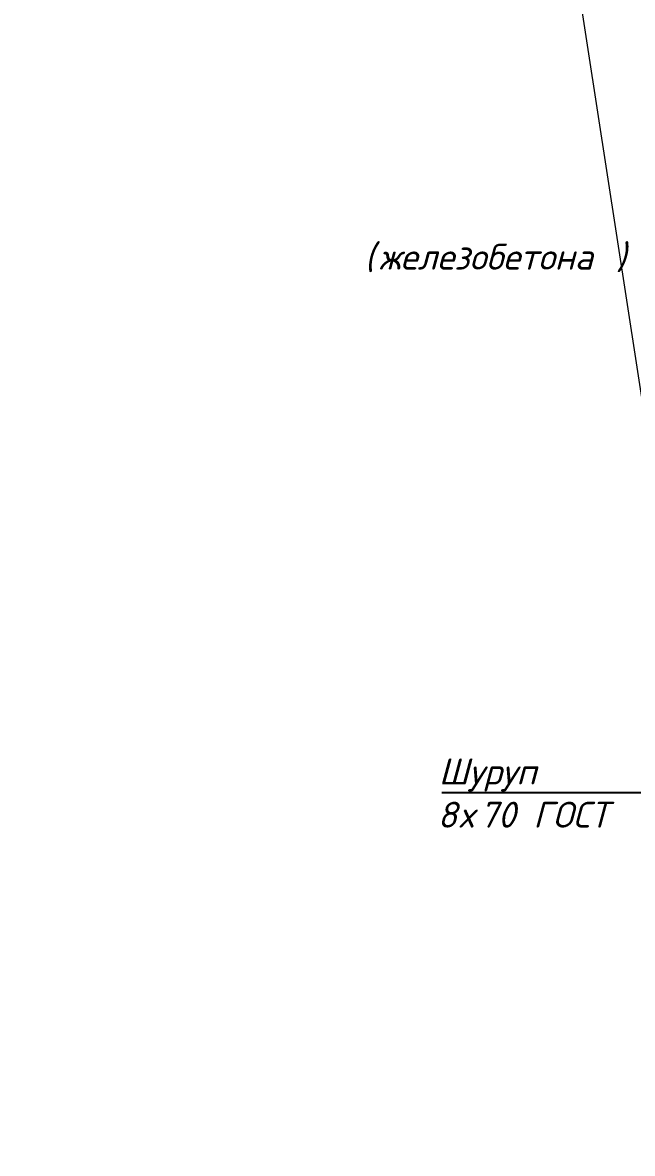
# Model space of a CAD drawing. Header units: millimetres. Extents: x -3689 to 3021565, y -698052 to -604547.
# Drawn here: x 2668378.3 to 2668460.7, y -674543.9 to -674391 of the extents above; entities that cross this region are included whole.
import ezdxf

# ---------------------------------------------------------------- set-up
doc = ezdxf.new("R2010")
doc.units = ezdxf.units.MM
doc.layers.get('0').update_dxf_attribs({"lineweight": 0})
doc.layers.add('PDF _0', color=7, linetype='Continuous')
doc.layers.add('PDF _Текст', color=7, linetype='Continuous')
doc.layers.add('ВК-текст К1', color=7, linetype='Continuous', lineweight=25)
doc.styles.add('SPDS', font='isocpeui.ttf')

msp = doc.modelspace()

# ---------------------------------------------------------------- linework, layer by layer
at = {"color": 5}
msp.add_lwpolyline([(2667738.7033, -674132.0473), (2669458.2851, -675699.2919), (2669312.8793, -674245.799), (2667580.6535, -675528.6645), (2668389.8685, -673974.059), (2668649.0702, -675655.0551)], dxfattribs=at)
at = {"layer": 'PDF _0', "lineweight": 25}
msp.add_line((2668464.8968, -674495.1459), (2668434.9841, -674495.1459), dxfattribs=at)
at = {"layer": 'ВК-текст К1', "color": 3}
msp.add_circle((2674944.0996, -672909.7808), 7632.7516, dxfattribs=at)

# ---------------------------------------------------------------- texts
at = {"layer": 'PDF _Текст', "style": 'SPDS'}
for s, height, p in [('  (', 3.49992, (2668420.0799, -674424.4134)), ('железобетона', 3.499919, (2668426.4938, -674424.4134)), (')', 3.4999, (2668458.5684, -674424.4134)), ('Шуруп', 3.49992, (2668434.5678, -674494.0365)), ('8', 3.4999, (2668434.4113, -674499.8697)), ('70 ', 3.49992, (2668440.0908, -674499.8697)), ('ГОСТ ', 3.49992, (2668447.3398, -674499.8697)), ('х', 3.4999, (2668437.312, -674499.8697))]:
    msp.add_text(s, height=height, dxfattribs=at).set_placement(p)

doc.saveas('drawing.dxf')
